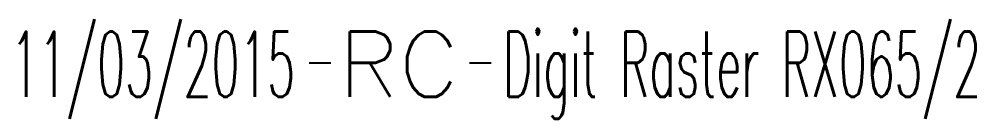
# Model space of a CAD drawing. Header units: millimetres. Extents: x 151000 to 152000, y 126996 to 128009.
# Drawn here: x 151510.7 to 151532.78, y 127013.73 to 127016.02 of the extents above; entities that cross this region are included whole.
import ezdxf
from ezdxf.enums import TextEntityAlignment as Align

# ---------------------------------------------------------------- set-up
doc = ezdxf.new("R2010")
doc.units = ezdxf.units.MM
doc.layers.get('0').update_dxf_attribs({"linetype": 'CONTINUOUS'})
doc.layers.add('G_120', color=4, linetype='CONTINUOUS')
doc.styles.get("Standard").update_dxf_attribs({"font": 'romans.shx', "width": 0.85})

# ---------------------------------------------------------------- blocks, each defined once
blk = doc.blocks.new('GIS_MODF')
at = {"color": 0, "linetype": 'Continuous', "flags": 128}
for points in [[(-2.176, -0.014), (-1.676, -0.014)], [(1.519, -0.014), (2.019, -0.014)]]:
    blk.add_lwpolyline(points, dxfattribs=at)
at = {"color": 0, "linetype": 'Continuous', "width": 0.5}
blk.add_attdef('DATE', text='', height=1.5, dxfattribs=at).set_placement((-2.502, -0.798), align=Align.RIGHT)
at = {"color": 0, "linetype": 'Continuous', "width": 1.771291}
blk.add_attdef('USER', text='', height=1.5, dxfattribs=at).set_placement((-1.507, -0.798), (1.276, -0.798), align=Align.FIT)
at = {"color": 0, "linetype": 'Continuous', "width": 0.5}
blk.add_attdef('DESC', (2.289, -0.798), '', height=1.5, dxfattribs=at)

msp = doc.modelspace()

# ---------------------------------------------------------------- block references
at = {"layer": 'G_120'}
ref = msp.add_blockref('GIS_MODF', (151519.567, 127015.032), dxfattribs=at)
ref.add_attrib('DATE', '11/03/2015', dxfattribs={"layer": '0', "color": 0, "linetype": 'Continuous', "height": 1.5, "width": 0.5}).set_placement((151517.065, 127014.234), align=Align.RIGHT)
ref.add_attrib('USER', 'RC', dxfattribs={"layer": '0', "color": 0, "linetype": 'Continuous', "height": 1.5, "width": 0.99919}).set_placement((151518.06, 127014.234), (151520.843, 127014.234), align=Align.FIT)
ref.add_attrib('DESC', 'Digit Raster RX065/2', (151521.856, 127014.234), dxfattribs={"layer": '0', "color": 0, "linetype": 'Continuous', "height": 1.5, "width": 0.5})

doc.saveas('drawing.dxf')
